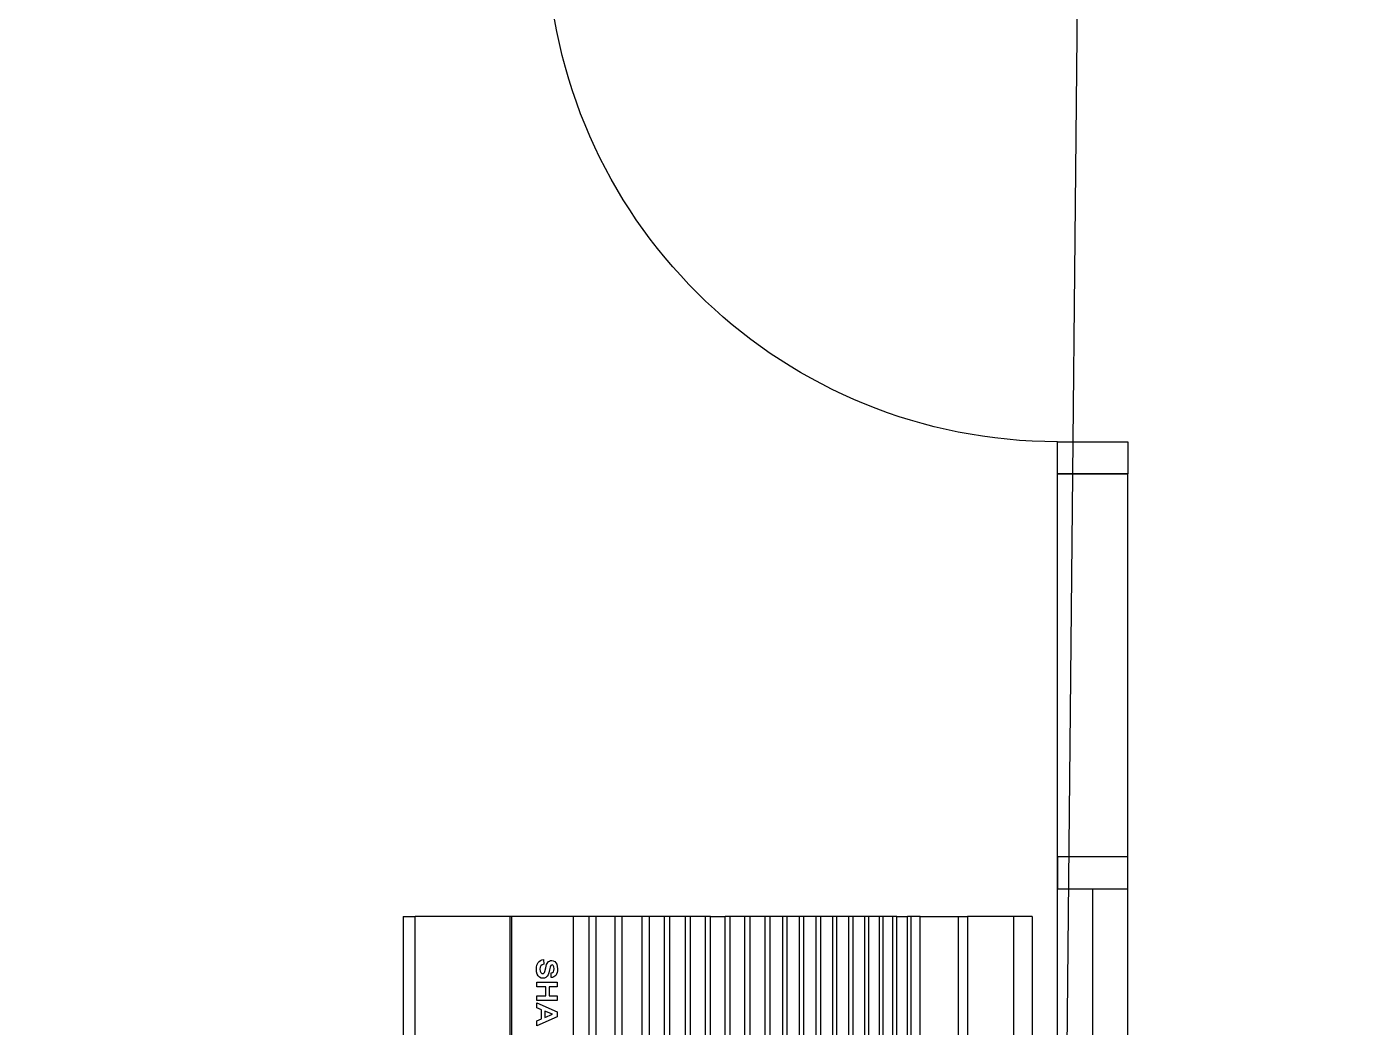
# Model space of a CAD drawing. Header units: inches. Extents: x -86408137 to 595769, y 1041006 to 3160331.
# Drawn here: x 398648 to 400746, y 1083232 to 1084799 of the extents above; entities that cross this region are included whole.
import ezdxf

# ---------------------------------------------------------------- set-up
doc = ezdxf.new("R2010")
doc.units = ezdxf.units.IN
doc.header["$MEASUREMENT"] = 0
for name, color, linetype in [('DOOR', 2, 'Continuous'), ('Edges', 7, 'Continuous'), ('partition', 8, 'Continuous'), ('ventilation', 4, 'Continuous'), ('WIN', 9, 'Continuous')]:
    doc.layers.add(name, color=color, linetype=linetype)

# ---------------------------------------------------------------- blocks, each defined once
blk = doc.blocks.new('dr16')
at = {"layer": 'DOOR', "color": 1}
blk.add_line((-2409712.2, -909070.8), (-2409602.2, -909070.8), dxfattribs=at)
for points in [[(-2409712.2, -909070.8), (-2409602.2, -909070.8), (-2409602.2, -909020.8), (-2409712.2, -909020.8)], [(-2410511.2, -909830.8), (-2409712.2, -909830.8), (-2409712.2, -909870.8), (-2410511.2, -909870.8)], [(-2409712.2, -909920.8), (-2409602.2, -909920.8), (-2409602.2, -909870.8), (-2409712.2, -909870.8)]]:
    blk.add_lwpolyline(points, close=True, dxfattribs=at)
at = {"layer": 'DOOR', "color": 9}
blk.add_arc((-2409712.2, -909870.8), 800, 90, 177.134, dxfattribs=at)
blk = doc.blocks.new('air con')
at = {"layer": 'Edges'}
for p, q in [((71.402, 41.898), (152.402, 41.898)), ((71.402, 41.898), (71.402, 41.095)), ((71.402, 41.095), (152.402, 41.095)), ((71.402, 41.095), (71.402, 39.122)), ((71.402, 39.122), (152.402, 39.122)), ((71.402, 38.724), (71.402, 39.122)), ((152.402, 38.724), (71.402, 38.724)), ((71.402, 37.092), (71.402, 38.724)), ((71.402, 37.092), (71.402, 36.701)), ((152.402, 37.092), (71.402, 37.092)), ((152.402, 36.701), (71.402, 36.701)), ((71.402, 36.701), (71.402, 36.542)), ((152.402, 36.542), (71.402, 36.542)), ((71.402, 36.078), (71.402, 36.542)), ((152.402, 36.078), (71.402, 36.078)), ((71.402, 36.078), (71.402, 35.914)), ((152.402, 35.914), (71.402, 35.914)), ((71.402, 35.914), (71.402, 35.493)), ((71.402, 35.493), (71.402, 35.34)), ((152.402, 35.493), (71.402, 35.493)), ((152.402, 35.34), (71.402, 35.34)), ((71.402, 35.34), (71.402, 34.877)), ((152.402, 34.877), (71.402, 34.877)), ((71.402, 34.877), (71.402, 34.709)), ((152.402, 34.709), (71.402, 34.709)), ((71.402, 34.709), (71.402, 34.207)), ((152.402, 34.207), (71.402, 34.207)), ((71.402, 34.207), (71.402, 34.022)), ((71.402, 34.022), (71.402, 33.51)), ((152.402, 34.022), (71.402, 34.022)), ((152.402, 33.51), (71.402, 33.51)), ((71.402, 33.51), (71.402, 33.335)), ((152.402, 33.335), (71.402, 33.335)), ((71.402, 33.335), (71.402, 32.826)), ((152.402, 32.826), (71.402, 32.826)), ((71.402, 32.826), (71.402, 32.625)), ((152.402, 32.625), (71.402, 32.625)), ((71.402, 32.625), (71.402, 32.098)), ((152.402, 32.098), (71.402, 32.098)), ((71.402, 32.098), (71.402, 31.911)), ((152.402, 31.911), (71.402, 31.911)), ((71.402, 31.911), (71.402, 31.378)), ((152.402, 31.378), (71.402, 31.378)), ((71.402, 31.378), (71.402, 31.189)), ((152.402, 31.189), (71.402, 31.189)), ((71.402, 31.189), (71.402, 30.654)), ((152.402, 30.654), (71.402, 30.654)), ((71.402, 30.654), (71.402, 30.439)), ((152.402, 30.439), (71.402, 30.439)), ((71.402, 30.439), (71.402, 29.791)), ((152.402, 29.791), (71.402, 29.791)), ((71.402, 29.791), (71.402, 29.562)), ((71.402, 29.562), (71.402, 28.935)), ((152.402, 29.562), (71.402, 29.562)), ((152.402, 28.935), (71.402, 28.935)), ((71.402, 28.935), (71.402, 28.714)), ((152.402, 28.714), (71.402, 28.714)), ((71.402, 28.092), (71.402, 28.714)), ((152.402, 28.092), (71.402, 28.092)), ((71.402, 28.092), (71.402, 27.871)), ((71.402, 27.871), (71.402, 27.226)), ((152.402, 27.871), (71.402, 27.871)), ((152.402, 27.226), (71.402, 27.226)), ((71.402, 27.226), (71.402, 27.024)), ((71.402, 27.024), (71.402, 26.349)), ((152.402, 27.024), (71.402, 27.024)), ((152.402, 26.349), (71.402, 26.349)), ((71.402, 26.349), (71.402, 26.117)), ((152.402, 26.117), (71.402, 26.117)), ((71.402, 26.117), (71.402, 25.469)), ((152.402, 25.469), (71.402, 25.469)), ((71.402, 25.469), (71.402, 25.162)), ((152.402, 25.162), (71.402, 25.162)), ((71.402, 25.162), (71.402, 24.304)), ((152.402, 24.304), (71.402, 24.304)), ((71.402, 24.304), (71.402, 24.002)), ((152.402, 24.002), (71.402, 24.002)), ((71.402, 24.002), (71.402, 23.184)), ((71.402, 23.184), (71.402, 22.883)), ((152.402, 23.184), (71.402, 23.184)), ((152.402, 22.883), (71.402, 22.883)), ((71.402, 22.883), (71.402, 22.213)), ((152.402, 22.213), (71.402, 22.213)), ((71.402, 22.213), (71.402, 19.568)), ((73.283, 21.282), (73.294, 21.346)), ((73.289, 21.232), (73.283, 21.282)), ((73.294, 21.346), (73.326, 21.406)), ((73.326, 21.406), (73.378, 21.457)), ((73.378, 21.457), (73.448, 21.494)), ((73.448, 21.494), (73.537, 21.517)), ((73.481, 21.324), (73.473, 21.293)), ((73.473, 21.293), (73.48, 21.265)), ((73.48, 21.265), (73.502, 21.241)), ((73.504, 21.347), (73.481, 21.324)), ((73.563, 21.371), (73.504, 21.347)), ((73.537, 21.517), (73.642, 21.525)), ((73.64, 21.379), (73.563, 21.371)), ((73.713, 21.372), (73.64, 21.379)), ((73.642, 21.525), (73.729, 21.52)), ((73.766, 21.35), (73.713, 21.372)), ((73.729, 21.52), (73.804, 21.507)), ((73.8, 21.311), (73.766, 21.35)), ((73.82, 21.253), (73.8, 21.311)), ((73.804, 21.507), (73.868, 21.484)), ((73.868, 21.484), (73.921, 21.453)), ((73.921, 21.453), (73.962, 21.414)), ((73.962, 21.414), (73.992, 21.369)), ((73.992, 21.369), (74.011, 21.318)), ((74.011, 21.318), (74.019, 21.261)), ((74.215, 20.639), (74.215, 21.51)), ((74.215, 21.51), (74.413, 21.51)), ((74.413, 21.51), (74.413, 21.167)), ((74.802, 21.167), (74.802, 21.51)), ((74.802, 21.51), (75.001, 21.51)), ((75.001, 21.51), (75.001, 20.639)), ((75.106, 20.639), (75.489, 21.51)), ((75.592, 21.306), (75.459, 20.983)), ((75.489, 21.51), (75.699, 21.51)), ((75.727, 20.983), (75.592, 21.306)), ((75.699, 21.51), (76.093, 20.639)), ((73.247, 20.922), (73.441, 20.939)), ((73.262, 20.853), (73.247, 20.922)), ((73.287, 20.793), (73.262, 20.853)), ((73.322, 20.742), (73.287, 20.793)), ((73.306, 21.186), (73.289, 21.232)), ((73.334, 21.144), (73.306, 21.186)), ((73.367, 20.7), (73.322, 20.742)), ((73.374, 21.106), (73.334, 21.144)), ((73.422, 20.666), (73.367, 20.7)), ((73.412, 21.082), (73.374, 21.106)), ((73.462, 21.059), (73.412, 21.082)), ((73.441, 20.939), (73.467, 20.864)), ((73.598, 21.02), (73.462, 21.059)), ((73.467, 20.864), (73.511, 20.812)), ((73.502, 21.241), (73.567, 21.212)), ((73.511, 20.812), (73.574, 20.782)), ((73.567, 21.212), (73.685, 21.182)), ((73.574, 20.782), (73.655, 20.772)), ((73.757, 20.982), (73.598, 21.02)), ((73.655, 20.772), (73.739, 20.781)), ((73.685, 21.182), (73.811, 21.152)), ((73.739, 20.781), (73.8, 20.808)), ((73.8, 20.965), (73.757, 20.982)), ((73.828, 20.944), (73.8, 20.965)), ((73.8, 20.808), (73.836, 20.847)), ((73.811, 21.152), (73.899, 21.12)), ((74.019, 21.261), (73.82, 21.253)), ((73.843, 20.92), (73.828, 20.944)), ((73.836, 20.847), (73.848, 20.892)), ((73.848, 20.892), (73.843, 20.92)), ((73.943, 20.695), (73.867, 20.655)), ((73.899, 21.12), (73.961, 21.081)), ((74, 20.752), (73.943, 20.695)), ((73.961, 21.081), (74.008, 21.031)), ((74.035, 20.82), (74, 20.752)), ((74.008, 21.031), (74.037, 20.968)), ((74.047, 20.892), (74.035, 20.82)), ((74.037, 20.968), (74.047, 20.892)), ((74.413, 21.167), (74.802, 21.167)), ((74.802, 21.02), (74.413, 21.02)), ((74.413, 21.02), (74.413, 20.639)), ((74.802, 20.639), (74.802, 21.02)), ((75.398, 20.837), (75.317, 20.639)), ((75.791, 20.837), (75.398, 20.837)), ((75.459, 20.983), (75.727, 20.983)), ((75.877, 20.639), (75.791, 20.837)), ((73.488, 20.642), (73.422, 20.666)), ((73.565, 20.628), (73.488, 20.642)), ((73.653, 20.623), (73.565, 20.628)), ((73.771, 20.631), (73.653, 20.623)), ((73.867, 20.655), (73.771, 20.631)), ((74.413, 20.639), (74.215, 20.639)), ((75.001, 20.639), (74.802, 20.639)), ((75.317, 20.639), (75.106, 20.639)), ((76.093, 20.639), (75.877, 20.639)), ((152.402, 19.568), (71.402, 19.568)), ((71.402, 19.568), (71.402, 19.493)), ((152.402, 19.493), (71.402, 19.493)), ((71.402, 19.493), (71.402, 15.42)), ((76.855, 15.42), (71.402, 15.42)), ((71.402, 14.898), (71.402, 15.42)), ((71.402, 14.898), (152.402, 14.898))]:
    blk.add_line(p, q, dxfattribs=at)
blk = doc.blocks.new('1.5HP AIR CONDITION')
at = {"xscale": 36.51607049631966, "yscale": 36.51607049631966, "zscale": 36.51607049631966}
blk.add_blockref('air con', (-4086.2, -544), dxfattribs=at)

msp = doc.modelspace()

# ---------------------------------------------------------------- linework, layer by layer
at = {"layer": 'partition'}
for p, q in [((400262.7, 1084099.1), (400372.7, 1084099.1)), ((400262.7, 1083499.1), (400262.7, 1084099.1)), ((400372.7, 1083499.1), (400372.7, 1084099.1)), ((400372.7, 1083499.1), (400262.7, 1083499.1))]:
    msp.add_line(p, q, dxfattribs=at)
at = {"layer": 'ventilation'}
msp.add_lwpolyline([(397117.7, 1074477.4), (397117.7, 1074644.1), (400222.7, 1074644.1), (400222.7, 1077644.1), (400297.7, 1085209.1), (398372.7, 1085209.1), (398262.7, 1093624.1), (402352.7, 1093514.1), (402352.7, 1095301.2)], dxfattribs=at)
at = {"layer": 'WIN'}
for p, q in [((400262.7, 1082449.1), (400262.7, 1083499.1)), ((400372.7, 1082449.1), (400372.7, 1083499.1)), ((400317.7, 1082499.1), (400317.7, 1083449.1))]:
    msp.add_line(p, q, dxfattribs=at)
msp.add_lwpolyline([(400372.7, 1083499.1), (400262.7, 1083499.1), (400262.7, 1083449.1), (400372.7, 1083449.1)], close=True, dxfattribs=at)

# ---------------------------------------------------------------- block references
at = {"rotation": 270}
msp.add_blockref('1.5HP AIR CONDITION', (399237.1, 1081926.5), dxfattribs=at)
at = {"layer": 'DOOR', "xscale": -1, "rotation": 180}
msp.add_blockref('dr16', (2809974.8, 175078.3), dxfattribs=at)

doc.saveas('drawing.dxf')
